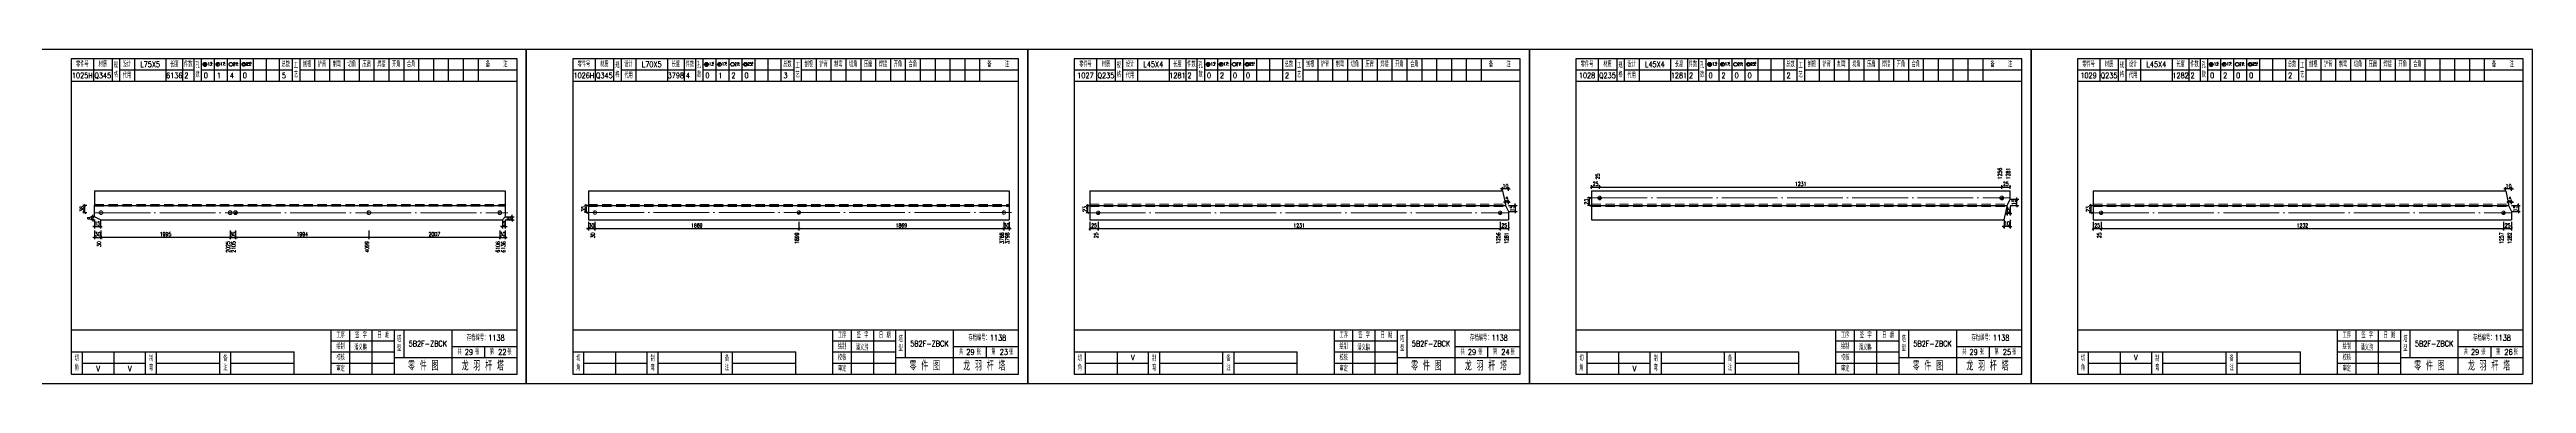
# Model space of a CAD drawing. Header units: millimetres. Extents: x 0 to 30240, y -10896 to -1348.
# Drawn here: x 5683 to 7017, y -7281 to -7101 of the extents above; entities that cross this region are included whole.
import ezdxf
from ezdxf.enums import TextEntityAlignment as Align

# ---------------------------------------------------------------- set-up
doc = ezdxf.new("R2010")
doc.units = ezdxf.units.MM
doc.header["$LTSCALE"] = 20
doc.header["$PDMODE"] = 1
doc.linetypes.add('DASHDOT2X', pattern=[1.75, 1.5, -0.125, 0, -0.125])
doc.linetypes.add('HIDDEN', pattern=[0.375, 0.25, -0.125])
for name, color, linetype, lineweight in [('1', 7, 'Continuous', 25), ('11', 3, 'Continuous', 13), ('2', 1, 'HIDDEN', 13), ('5', 1, 'Continuous', 13), ('7', 2, 'DASHDOT2X', 13)]:
    doc.layers.add(name, color=color, linetype=linetype, lineweight=lineweight)
doc.styles.get("Standard").update_dxf_attribs({"font": 'simplex', "width": 0.7, "bigfont": 'gbhzfs.shx'})
doc.styles.add('SYMBOL_TXT', font='txt.shx', dxfattribs={"width": 0.6})
doc.styles.add('TITLE_TXT', font='simplex.shx', dxfattribs={"width": 0.75, "height": 2.5, "bigfont": 'gbhzfs.shx'})
doc.dimstyles.get("Standard").update_dxf_attribs({"dimtxt": 2.1, "dimasz": 1, "dimexe": 1.05, "dimexo": 0, "dimgap": 0.63, "dimtad": 1, "dimzin": 0, "dimdsep": 46, "dimtxsty": 'standard', "dimblk": 'OBLIQUE', "dimblk1": 'OBLIQUE', "dimblk2": 'OBLIQUE', "dimcen": 0.09, "dimadec": 0, "dimazin": 0, "dimtfac": 1, "dimtdec": 1, "dimtix": 1, "dimtmove": 0, "dimatfit": 3, "dimfxl": 0, "dimtolj": 1, "dimtzin": 0, "dimarcsym": 0})
pattern_1 = [(0, (-3, 0), (0, 0.0125), [])]

# ---------------------------------------------------------------- blocks, each defined once
blk = doc.blocks.new('M12_HOLE')
h = blk.add_hatch()
h.set_pattern_fill('LINE', scale=0.1, style=0)
h.set_pattern_definition(pattern_1)
h.paths.add_polyline_path([(-5, 0, 1), (-1, 0, 1)])
at = {"color": 7}
blk.add_circle((-3, 0), 2, dxfattribs=at)
at = {"color": 7, "attachment_point": 1, "style": 'SYMBOL_TXT'}
for s, insert, char_height, width in [('13\\f??|b0|i0|c0|p54;.', (-0.1, 2.1), 3.5, 5.707), ('5', (3.7, 2.3), 1.8, 2.931)]:
    blk.add_mtext(s, dxfattribs=dict(at, insert=insert, char_height=char_height, width=width))
blk = doc.blocks.new('M16_HOLE')
h = blk.add_hatch()
h.set_pattern_fill('LINE', scale=0.1, style=0)
h.set_pattern_definition(pattern_1)
h.paths.add_polyline_path([(-1.6, 1.4, 0.668179), (-5, 0, 0.198912), (-4.4, -1.4)])
at = {"color": 7}
blk.add_circle((-3, 0), 2, dxfattribs=at)
at = {"color": 7, "attachment_point": 1, "style": 'SYMBOL_TXT'}
for s, insert, char_height, width in [('17.', (-0.4, 2.1), 3.5, 6.316), ('5', (3.6, 2.3), 1.8, 1.822)]:
    blk.add_mtext(s, dxfattribs=dict(at, insert=insert, char_height=char_height, width=width))
blk = doc.blocks.new('M20_HOLE')
at = {"color": 7}
blk.add_circle((-3, 0), 2, dxfattribs=at)
at = {"color": 7, "attachment_point": 1, "style": 'SYMBOL_TXT'}
for s, insert, char_height, width in [('21.', (-0.7, 2), 3.5, 6.074), ('5', (3.3, 2), 1.8, 1.458)]:
    blk.add_mtext(s, dxfattribs=dict(at, insert=insert, char_height=char_height, width=width))
blk = doc.blocks.new('M24_HOLE')
at = {"color": 7}
for radius in [2, 1.5]:
    blk.add_circle((-3, 0), radius, dxfattribs=at)
at = {"color": 7, "attachment_point": 1, "style": 'SYMBOL_TXT'}
for s, insert, char_height, width in [('25.', (-0.7, 2.1), 3.5, 2.429), ('5', (3.9, 2.3), 1.8, 1.944)]:
    blk.add_mtext(s, dxfattribs=dict(at, insert=insert, char_height=char_height, width=width))
blk = doc.blocks.new('JgCard')
for p, q in [((270, 180), (0, 180)), ((0, 180), (0, 0)), ((265, 175), (25, 175)), ((25, 175), (25, 5)), ((37, 175), (37, 163)), ((47, 175), (47, 163)), ((51, 175), (51, 163)), ((59, 175), (59, 163)), ((76, 175), (76, 163)), ((85, 175), (85, 163)), ((91, 175), (91, 163)), ((95, 175), (95, 163)), ((102, 175), (102, 163)), ((109, 175), (109, 163)), ((116, 175), (116, 163)), ((123, 175), (123, 163)), ((130, 175), (130, 163)), ((137, 175), (137, 163)), ((144, 175), (144, 163)), ((148, 175), (148, 163)), ((156, 175), (156, 163)), ((164, 175), (164, 163)), ((172, 175), (172, 163)), ((180, 175), (180, 163)), ((188, 175), (188, 163)), ((196, 175), (196, 163)), ((204, 175), (204, 163)), ((212, 175), (212, 163)), ((220, 175), (220, 163)), ((228, 175), (228, 163)), ((236, 175), (236, 163)), ((244, 175), (244, 163)), ((265, 5), (265, 175)), ((270, 0), (270, 180)), ((25, 169), (47, 169)), ((25, 163), (265, 163)), ((51, 169), (91, 169)), ((95, 169), (144, 169)), ((148, 169), (265, 169)), ((25, 29), (265, 29)), ((165, 5), (165, 29)), ((175, 5), (175, 29)), ((187, 5), (187, 29)), ((199, 5), (199, 29)), ((204, 29), (204, 14)), ((230, 5), (230, 29)), ((25, 17), (145, 17)), ((31, 5), (31, 17)), ((48, 17), (48, 5)), ((65, 5), (65, 17)), ((71, 5), (71, 17)), ((105, 5), (105, 17)), ((111, 5), (111, 17)), ((145, 5), (145, 17)), ((165, 23), (199, 23)), ((165, 17), (199, 17)), ((199, 14), (265, 14)), ((230, 20), (265, 20)), ((247.5, 20), (247.5, 14)), ((0, 0), (270, 0)), ((25, 5), (265, 5)), ((31, 11), (65, 11)), ((71, 11), (105, 11)), ((111, 11), (145, 11)), ((165, 11), (199, 11))]:
    blk.add_line(p, q)
blk.add_lwpolyline([(96, 172, -1), (98, 172, -1)], format="xyb", close=True)
blk.add_point((145, 96))
at = {"xscale": 0.5, "yscale": 0.5, "zscale": 0.5}
for name, p in [('M12_HOLE', (98.5, 172)), ('M16_HOLE', (105.5, 172)), ('M20_HOLE', (112.5, 172)), ('M24_HOLE', (119.5, 172))]:
    blk.add_blockref(name, p, dxfattribs=at)
at = {"style": 'TITLE_TXT', "width": 0.75}
for s, height, p in [('潘义鹏', 3, (177.4, 17.9)), ('存档编号：1138', 3.08, (238, 23.1)), ('龙 羽 杆 塔', 5, (235.2, 7))]:
    blk.add_text(s, height=height, dxfattribs=at).set_placement(p)
at = {"attachment_point": 5, "style": 'TITLE_TXT'}
for s, insert, char_height, width in [('零件号', (31, 172), 3, 15), ('材质', (42, 172), 3, 8), ('设计', (55, 172), 3, 8), ('长度', (80.5, 172), 3, 8), ('件数', (88, 172), 3, 6), ('总数', (140.5, 172), 3, 7), ('刨根', (152, 172), 3, 8), ('铲背', (160, 172), 3, 8), ('制弯', (168, 172), 3, 8), ('切角', (176, 172), 3, 8), ('压扁', (184, 172), 3, 8), ('焊接', (192, 172), 3, 8), ('开角', (200, 172), 3, 8), ('合角', (208, 172), 3, 8), ('备    注', (254, 172), 3, 22), ('规格', (49, 169), 3, 4), ('代用', (55, 166), 3, 8), ('孔数', (93, 169), 3, 4), ('工\\P艺', (146, 169), 3, 4), ('工序', (170, 26), 3, 10), ('签 字', (181, 26), 3, 12), ('日 期', (193, 26), 3, 12), ('切\\P角', (28, 11), 3, 6), ('制\\P弯', (68, 11), 3, 6), ('备\\P注', (108, 11), 3, 6), ('绘制', (170, 20), 3, 10), ('校核', (170, 14), 3, 10), ('塔\\P型', (201.5, 21.5), 3, 5), ('共    张', (238.8, 17), 3, 17.5), ('第    张', (256.2, 17), 3, 17.5), ('审定', (170, 8), 3, 10), ('零 件 图', (214.5, 9.5), 5, 31)]:
    blk.add_mtext(s, dxfattribs=dict(at, insert=insert, char_height=char_height, width=width))
blk = doc.blocks.new('M20')
for p, q in [((-0.5, 0), (0.5, 0)), ((0, -0.5), (0, 0.5))]:
    blk.add_line(p, q)
blk.add_circle((0, 0), 1)
blk = doc.blocks.new('M16')
for p, q in [((-0.7, -0.7), (0.7, 0.7)), ((-0.4, 0), (0.4, 0)), ((0, 0.4), (0, -0.4))]:
    blk.add_line(p, q)
blk.add_circle((0, 0), 1)
for radius in [0.8, 0.6, 0.4, 0.2]:
    blk.add_arc((0, 0), radius, 225, 45)
blk = doc.blocks.new('_Oblique')
at = {"color": 0, "linetype": 'ByBlock', "lineweight": -2}
blk.add_line((-0.5, -0.5), (0.5, 0.5), dxfattribs=at)
blk = doc.blocks.new('*D4090')
at = {"layer": '11', "color": 0, "lineweight": -2}
for p, q in [((5707.6, -7198.6), (5707.6, -7203.3)), ((5711, -7198.6), (5711, -7203.3)), ((5707.6, -7202.3), (5706.6, -7202.3)), ((5707.6, -7202.3), (5711, -7202.3)), ((5711, -7202.3), (5712, -7202.3))]:
    blk.add_line(p, q, dxfattribs=at)
at = {"layer": 'Defpoints', "color": 0}
for p in [(5707.6, -7198.6), (5711, -7198.6), (5711, -7202.3)]:
    blk.add_point(p, dxfattribs=at)
at = {"layer": '11', "color": 0, "lineweight": -2}
blk.add_blockref('_Oblique', (5707.6, -7202.3), dxfattribs=at)
at = {"layer": '11', "color": 0, "lineweight": -2, "rotation": 180}
blk.add_blockref('_Oblique', (5711, -7202.3), dxfattribs=at)
at = {"layer": '11', "color": 0, "insert": (5709.3, -7200.6), "char_height": 2.1, "attachment_point": 5}
blk.add_mtext('\\A1;30', dxfattribs=at)
blk = doc.blocks.new('*D4092')
at = {"layer": '11', "color": 0, "lineweight": -2}
for p, q in [((5780.5, -7198.6), (5780.5, -7203.3)), ((5783.5, -7198.6), (5783.5, -7203.3)), ((5780.5, -7202.3), (5779.5, -7202.3)), ((5780.5, -7202.3), (5783.5, -7202.3)), ((5783.5, -7202.3), (5784.5, -7202.3))]:
    blk.add_line(p, q, dxfattribs=at)
at = {"layer": 'Defpoints', "color": 0}
for p in [(5780.5, -7198.6), (5783.5, -7198.6), (5783.5, -7202.3)]:
    blk.add_point(p, dxfattribs=at)
at = {"layer": '11', "color": 0, "lineweight": -2}
blk.add_blockref('_Oblique', (5780.5, -7202.3), dxfattribs=at)
at = {"layer": '11', "color": 0, "lineweight": -2, "rotation": 180}
blk.add_blockref('_Oblique', (5783.5, -7202.3), dxfattribs=at)
at = {"layer": '11', "color": 0, "insert": (5782, -7200.6), "char_height": 2.1, "attachment_point": 5}
blk.add_mtext('\\A1;80', dxfattribs=at)
blk = doc.blocks.new('*D4095')
at = {"layer": '11', "color": 0, "lineweight": -2}
for p, q in [((5925.8, -7198.6), (5925.8, -7203.3)), ((5928.7, -7198.6), (5928.7, -7203.3)), ((5925.8, -7202.3), (5924.8, -7202.3)), ((5925.8, -7202.3), (5928.7, -7202.3)), ((5928.7, -7202.3), (5929.7, -7202.3))]:
    blk.add_line(p, q, dxfattribs=at)
at = {"layer": 'Defpoints', "color": 0}
for p in [(5925.8, -7198.6), (5928.7, -7198.6), (5928.7, -7202.3)]:
    blk.add_point(p, dxfattribs=at)
at = {"layer": '11', "color": 0, "lineweight": -2}
blk.add_blockref('_Oblique', (5925.8, -7202.3), dxfattribs=at)
at = {"layer": '11', "color": 0, "lineweight": -2, "rotation": 180}
blk.add_blockref('_Oblique', (5928.7, -7202.3), dxfattribs=at)
at = {"layer": '11', "color": 0, "insert": (5927.2, -7200.6), "char_height": 2.1, "attachment_point": 5}
blk.add_mtext('\\A1;30', dxfattribs=at)
blk = doc.blocks.new('*D4096')
at = {"layer": '11', "color": 0, "lineweight": -2}
for p, q in [((5707.6, -7191.2), (5705.5, -7191.2)), ((5707.6, -7192.8), (5705.5, -7192.8)), ((5706.6, -7191.2), (5706.6, -7190.2)), ((5706.6, -7191.2), (5706.6, -7192.8)), ((5706.6, -7192.8), (5706.6, -7193.8))]:
    blk.add_line(p, q, dxfattribs=at)
at = {"layer": 'Defpoints', "color": 0}
for p in [(5706.6, -7192.8), (5707.6, -7191.2), (5707.6, -7192.8)]:
    blk.add_point(p, dxfattribs=at)
at = {"layer": '11', "color": 0, "lineweight": -2}
for p, rotation in [((5706.6, -7191.2), 270), ((5706.6, -7192.8), 90)]:
    blk.add_blockref('_Oblique', p, dxfattribs=dict(at, rotation=rotation))
at = {"layer": '11', "color": 0, "insert": (5704.9, -7192), "char_height": 2.1, "attachment_point": 5, "rotation": 90}
blk.add_mtext('\\A1;8', dxfattribs=at)
blk = doc.blocks.new('*D4097')
at = {"layer": '11', "color": 0, "lineweight": -2}
for p, q in [((5707.6, -7196.5), (5706.6, -7196.5)), ((5707.6, -7192.8), (5707.6, -7197.5)), ((5707.6, -7196.5), (5710.7, -7196.5)), ((5710.7, -7192.8), (5710.7, -7197.5)), ((5710.7, -7196.5), (5711.7, -7196.5))]:
    blk.add_line(p, q, dxfattribs=at)
at = {"layer": 'Defpoints', "color": 0}
for p in [(5707.6, -7192.8), (5710.7, -7192.8), (5710.7, -7196.5)]:
    blk.add_point(p, dxfattribs=at)
at = {"layer": '11', "color": 0, "lineweight": -2}
blk.add_blockref('_Oblique', (5707.6, -7196.5), dxfattribs=at)
at = {"layer": '11', "color": 0, "lineweight": -2, "rotation": 180}
blk.add_blockref('_Oblique', (5710.7, -7196.5), dxfattribs=at)
at = {"layer": '11', "color": 0, "insert": (5709.1, -7194.8), "char_height": 2.1, "attachment_point": 5}
blk.add_mtext('\\A1;15', dxfattribs=at)
blk = doc.blocks.new('*D4098')
at = {"layer": '11', "color": 0, "lineweight": -2}
for p, q in [((5928.7, -7191.2), (5933.4, -7191.2)), ((5928.7, -7192.8), (5933.4, -7192.8)), ((5932.4, -7191.2), (5932.4, -7190.2)), ((5932.4, -7191.2), (5932.4, -7192.8)), ((5932.4, -7192.8), (5932.4, -7193.8))]:
    blk.add_line(p, q, dxfattribs=at)
at = {"layer": 'Defpoints', "color": 0}
for p in [(5928.7, -7191.2), (5928.7, -7192.8), (5932.4, -7192.8)]:
    blk.add_point(p, dxfattribs=at)
at = {"layer": '11', "color": 0, "lineweight": -2}
for p, rotation in [((5932.4, -7191.2), 270), ((5932.4, -7192.8), 90)]:
    blk.add_blockref('_Oblique', p, dxfattribs=dict(at, rotation=rotation))
at = {"layer": '11', "color": 0, "insert": (5930.7, -7192), "char_height": 2.1, "attachment_point": 5, "rotation": 90}
blk.add_mtext('\\A1;8', dxfattribs=at)
blk = doc.blocks.new('*D4099')
at = {"layer": '11', "color": 0, "lineweight": -2}
for p, q in [((5927.1, -7196.5), (5926.1, -7196.5)), ((5927.1, -7192.8), (5927.1, -7197.5)), ((5928.7, -7196.5), (5927.1, -7196.5)), ((5928.7, -7192.8), (5928.7, -7197.5)), ((5928.7, -7196.5), (5929.7, -7196.5))]:
    blk.add_line(p, q, dxfattribs=at)
at = {"layer": 'Defpoints', "color": 0}
for p in [(5927.1, -7192.8), (5927.1, -7196.5), (5928.7, -7192.8)]:
    blk.add_point(p, dxfattribs=at)
at = {"layer": '11', "color": 0, "lineweight": -2}
blk.add_blockref('_Oblique', (5927.1, -7196.5), dxfattribs=at)
at = {"layer": '11', "color": 0, "lineweight": -2, "rotation": 180}
blk.add_blockref('_Oblique', (5928.7, -7196.5), dxfattribs=at)
at = {"layer": '11', "color": 0, "insert": (5927.9, -7194.8), "char_height": 2.1, "attachment_point": 5}
blk.add_mtext('\\A1;5', dxfattribs=at)
blk = doc.blocks.new('*D4101')
at = {"layer": '11', "color": 0, "lineweight": -2}
for p, q in [((5973.4, -7197.5), (5972.4, -7197.5)), ((5973.4, -7193.9), (5973.4, -7198.6)), ((5973.4, -7197.5), (5976.8, -7197.5)), ((5976.8, -7193.9), (5976.8, -7198.6)), ((5976.8, -7197.5), (5977.8, -7197.5))]:
    blk.add_line(p, q, dxfattribs=at)
at = {"layer": 'Defpoints', "color": 0}
for p in [(5973.4, -7193.9), (5976.8, -7193.9), (5976.8, -7197.5)]:
    blk.add_point(p, dxfattribs=at)
at = {"layer": '11', "color": 0, "lineweight": -2}
blk.add_blockref('_Oblique', (5973.4, -7197.5), dxfattribs=at)
at = {"layer": '11', "color": 0, "lineweight": -2, "rotation": 180}
blk.add_blockref('_Oblique', (5976.8, -7197.5), dxfattribs=at)
at = {"layer": '11', "color": 0, "insert": (5975.1, -7195.9), "char_height": 2.1, "attachment_point": 5}
blk.add_mtext('\\A1;30', dxfattribs=at)
blk = doc.blocks.new('*D4104')
at = {"layer": '11', "color": 0, "lineweight": -2}
for p, q in [((6197.1, -7197.5), (6196.1, -7197.5)), ((6197.1, -7193.9), (6197.1, -7198.6)), ((6197.1, -7197.5), (6200, -7197.5)), ((6200, -7193.9), (6200, -7198.6)), ((6200, -7197.5), (6201, -7197.5))]:
    blk.add_line(p, q, dxfattribs=at)
at = {"layer": 'Defpoints', "color": 0}
for p in [(6197.1, -7193.9), (6200, -7193.9), (6200, -7197.5)]:
    blk.add_point(p, dxfattribs=at)
at = {"layer": '11', "color": 0, "lineweight": -2}
blk.add_blockref('_Oblique', (6197.1, -7197.5), dxfattribs=at)
at = {"layer": '11', "color": 0, "lineweight": -2, "rotation": 180}
blk.add_blockref('_Oblique', (6200, -7197.5), dxfattribs=at)
at = {"layer": '11', "color": 0, "insert": (6198.5, -7195.9), "char_height": 2.1, "attachment_point": 5}
blk.add_mtext('\\A1;30', dxfattribs=at)
blk = doc.blocks.new('*D4109')
at = {"layer": '11', "color": 0, "lineweight": -2}
for p, q in [((6465.5, -7176.2), (6464.5, -7176.2)), ((6465.5, -7177.3), (6465.5, -7175.2)), ((6468.7, -7176.2), (6465.5, -7176.2)), ((6468.7, -7177.3), (6468.7, -7175.2)), ((6468.7, -7176.2), (6469.7, -7176.2))]:
    blk.add_line(p, q, dxfattribs=at)
at = {"layer": 'Defpoints', "color": 0}
for p in [(6465.5, -7176.2), (6465.5, -7177.3), (6468.7, -7177.3)]:
    blk.add_point(p, dxfattribs=at)
at = {"layer": '11', "color": 0, "lineweight": -2}
blk.add_blockref('_Oblique', (6465.5, -7176.2), dxfattribs=at)
at = {"layer": '11', "color": 0, "lineweight": -2, "rotation": 180}
blk.add_blockref('_Oblique', (6468.7, -7176.2), dxfattribs=at)
at = {"layer": '11', "color": 0, "insert": (6467.1, -7174.6), "char_height": 2.1, "attachment_point": 5}
blk.add_mtext('\\A1;10', dxfattribs=at)
blk = doc.blocks.new('*D4110')
at = {"layer": '11', "color": 0, "lineweight": -2}
for p, q in [((6467.1, -7183.3), (6466.1, -7183.3)), ((6467.1, -7184.4), (6467.1, -7182.3)), ((6468.7, -7183.3), (6467.1, -7183.3)), ((6468.7, -7184.4), (6468.7, -7182.3)), ((6468.7, -7183.3), (6469.7, -7183.3))]:
    blk.add_line(p, q, dxfattribs=at)
at = {"layer": 'Defpoints', "color": 0}
for p in [(6467.1, -7183.3), (6467.1, -7184.4), (6468.7, -7184.4)]:
    blk.add_point(p, dxfattribs=at)
at = {"layer": '11', "color": 0, "lineweight": -2}
blk.add_blockref('_Oblique', (6467.1, -7183.3), dxfattribs=at)
at = {"layer": '11', "color": 0, "lineweight": -2, "rotation": 180}
blk.add_blockref('_Oblique', (6468.7, -7183.3), dxfattribs=at)
at = {"layer": '11', "color": 0, "insert": (6467.9, -7181.6), "char_height": 2.1, "attachment_point": 5}
blk.add_mtext('\\A1;5', dxfattribs=at)
blk = doc.blocks.new('*D4111')
at = {"layer": '11', "color": 0, "lineweight": -2}
for p, q in [((6468.7, -7185.1), (6473.4, -7185.1)), ((6472.4, -7185.1), (6472.4, -7184.1)), ((6472.4, -7185.1), (6472.4, -7188.3)), ((6468.7, -7188.3), (6473.4, -7188.3)), ((6472.4, -7188.3), (6472.4, -7189.3))]:
    blk.add_line(p, q, dxfattribs=at)
at = {"layer": 'Defpoints', "color": 0}
for p in [(6468.7, -7185.1), (6468.7, -7188.3), (6472.4, -7188.3)]:
    blk.add_point(p, dxfattribs=at)
at = {"layer": '11', "color": 0, "lineweight": -2}
for p, rotation in [((6472.4, -7185.1), 270), ((6472.4, -7188.3), 90)]:
    blk.add_blockref('_Oblique', p, dxfattribs=dict(at, rotation=rotation))
at = {"layer": '11', "color": 0, "insert": (6470.7, -7186.7), "char_height": 2.1, "attachment_point": 5, "rotation": 90}
blk.add_mtext('\\A1;15', dxfattribs=at)
blk = doc.blocks.new('*D4116')
at = {"layer": '11', "color": 0, "lineweight": -2}
for p, q in [((6735.5, -7196.5), (6734.5, -7196.5)), ((6735.5, -7192.8), (6735.5, -7197.5)), ((6738.7, -7196.5), (6735.5, -7196.5)), ((6738.7, -7192.8), (6738.7, -7197.5)), ((6738.7, -7196.5), (6739.7, -7196.5))]:
    blk.add_line(p, q, dxfattribs=at)
at = {"layer": 'Defpoints', "color": 0}
for p in [(6735.5, -7192.8), (6735.5, -7196.5), (6738.7, -7192.8)]:
    blk.add_point(p, dxfattribs=at)
at = {"layer": '11', "color": 0, "lineweight": -2}
blk.add_blockref('_Oblique', (6735.5, -7196.5), dxfattribs=at)
at = {"layer": '11', "color": 0, "lineweight": -2, "rotation": 180}
blk.add_blockref('_Oblique', (6738.7, -7196.5), dxfattribs=at)
at = {"layer": '11', "color": 0, "insert": (6737.1, -7194.8), "char_height": 2.1, "attachment_point": 5}
blk.add_mtext('\\A1;10', dxfattribs=at)
blk = doc.blocks.new('*D4117')
at = {"layer": '11', "color": 0, "lineweight": -2}
for p, q in [((6737.1, -7185.7), (6737.1, -7190.5)), ((6738.7, -7185.7), (6738.7, -7190.5)), ((6737.1, -7189.4), (6736.1, -7189.4)), ((6738.7, -7189.4), (6737.1, -7189.4)), ((6738.7, -7189.4), (6739.7, -7189.4))]:
    blk.add_line(p, q, dxfattribs=at)
at = {"layer": 'Defpoints', "color": 0}
for p in [(6737.1, -7185.7), (6738.7, -7185.7), (6737.1, -7189.4)]:
    blk.add_point(p, dxfattribs=at)
at = {"layer": '11', "color": 0, "lineweight": -2}
blk.add_blockref('_Oblique', (6737.1, -7189.4), dxfattribs=at)
at = {"layer": '11', "color": 0, "lineweight": -2, "rotation": 180}
blk.add_blockref('_Oblique', (6738.7, -7189.4), dxfattribs=at)
at = {"layer": '11', "color": 0, "insert": (6737.9, -7187.7), "char_height": 2.1, "attachment_point": 5}
blk.add_mtext('\\A1;5', dxfattribs=at)
blk = doc.blocks.new('*D4118')
at = {"layer": '11', "color": 0, "lineweight": -2}
for p, q in [((6738.7, -7181.8), (6743.4, -7181.8)), ((6738.7, -7185.1), (6743.4, -7185.1)), ((6742.4, -7181.8), (6742.4, -7180.8)), ((6742.4, -7185.1), (6742.4, -7181.8)), ((6742.4, -7185.1), (6742.4, -7186.1))]:
    blk.add_line(p, q, dxfattribs=at)
at = {"layer": 'Defpoints', "color": 0}
for p in [(6738.7, -7181.8), (6738.7, -7185.1), (6742.4, -7181.8)]:
    blk.add_point(p, dxfattribs=at)
at = {"layer": '11', "color": 0, "lineweight": -2}
for p, rotation in [((6742.4, -7181.8), 270), ((6742.4, -7185.1), 90)]:
    blk.add_blockref('_Oblique', p, dxfattribs=dict(at, rotation=rotation))
at = {"layer": '11', "color": 0, "insert": (6740.7, -7183.4), "char_height": 2.1, "attachment_point": 5, "rotation": 90}
blk.add_mtext('\\A1;15', dxfattribs=at)
blk = doc.blocks.new('*D4123')
at = {"layer": '11', "color": 0, "lineweight": -2}
for p, q in [((7005.5, -7176.2), (7004.5, -7176.2)), ((7005.5, -7177.3), (7005.5, -7175.2)), ((7008.7, -7176.2), (7005.5, -7176.2)), ((7008.7, -7177.3), (7008.7, -7175.2)), ((7008.7, -7176.2), (7009.7, -7176.2))]:
    blk.add_line(p, q, dxfattribs=at)
at = {"layer": 'Defpoints', "color": 0}
for p in [(7005.5, -7176.2), (7005.5, -7177.3), (7008.7, -7177.3)]:
    blk.add_point(p, dxfattribs=at)
at = {"layer": '11', "color": 0, "lineweight": -2}
blk.add_blockref('_Oblique', (7005.5, -7176.2), dxfattribs=at)
at = {"layer": '11', "color": 0, "lineweight": -2, "rotation": 180}
blk.add_blockref('_Oblique', (7008.7, -7176.2), dxfattribs=at)
at = {"layer": '11', "color": 0, "insert": (7007.1, -7174.6), "char_height": 2.1, "attachment_point": 5}
blk.add_mtext('\\A1;10', dxfattribs=at)
blk = doc.blocks.new('*D4124')
at = {"layer": '11', "color": 0, "lineweight": -2}
for p, q in [((7007.1, -7183.3), (7006.1, -7183.3)), ((7007.1, -7184.4), (7007.1, -7182.3)), ((7008.7, -7183.3), (7007.1, -7183.3)), ((7008.7, -7184.4), (7008.7, -7182.3)), ((7008.7, -7183.3), (7009.7, -7183.3))]:
    blk.add_line(p, q, dxfattribs=at)
at = {"layer": 'Defpoints', "color": 0}
for p in [(7007.1, -7183.3), (7007.1, -7184.4), (7008.7, -7184.4)]:
    blk.add_point(p, dxfattribs=at)
at = {"layer": '11', "color": 0, "lineweight": -2}
blk.add_blockref('_Oblique', (7007.1, -7183.3), dxfattribs=at)
at = {"layer": '11', "color": 0, "lineweight": -2, "rotation": 180}
blk.add_blockref('_Oblique', (7008.7, -7183.3), dxfattribs=at)
at = {"layer": '11', "color": 0, "insert": (7007.9, -7181.6), "char_height": 2.1, "attachment_point": 5}
blk.add_mtext('\\A1;5', dxfattribs=at)
blk = doc.blocks.new('*D4125')
at = {"layer": '11', "color": 0, "lineweight": -2}
for p, q in [((7008.7, -7185.1), (7013.4, -7185.1)), ((7012.4, -7185.1), (7012.4, -7184.1)), ((7012.4, -7185.1), (7012.4, -7188.3)), ((7008.7, -7188.3), (7013.4, -7188.3)), ((7012.4, -7188.3), (7012.4, -7189.3))]:
    blk.add_line(p, q, dxfattribs=at)
at = {"layer": 'Defpoints', "color": 0}
for p in [(7008.7, -7185.1), (7008.7, -7188.3), (7012.4, -7188.3)]:
    blk.add_point(p, dxfattribs=at)
at = {"layer": '11', "color": 0, "lineweight": -2}
for p, rotation in [((7012.4, -7185.1), 270), ((7012.4, -7188.3), 90)]:
    blk.add_blockref('_Oblique', p, dxfattribs=dict(at, rotation=rotation))
at = {"layer": '11', "color": 0, "insert": (7010.7, -7186.7), "char_height": 2.1, "attachment_point": 5, "rotation": 90}
blk.add_mtext('\\A1;15', dxfattribs=at)

msp = doc.modelspace()

# ---------------------------------------------------------------- linework, layer by layer
at = {"layer": '1'}
for p, q in [((5707.6, -7177.281), (5707.6, -7185.051)), ((5707.6, -7177.281), (5928.7, -7177.281)), ((5707.6, -7191.164), (5707.6, -7185.051)), ((5707.6, -7185.051), (5928.7, -7185.051)), ((5928.7, -7177.281), (5928.7, -7185.051)), ((5928.7, -7185.051), (5928.7, -7191.164)), ((5973.4, -7177.281), (5973.4, -7192.821)), ((5973.4, -7177.281), (6200, -7177.281)), ((5973.4, -7185.051), (6200, -7185.051)), ((6200, -7177.281), (6200, -7192.821)), ((6243.4, -7177.281), (6243.4, -7192.821)), ((6243.4, -7177.281), (6465.535, -7177.281)), ((6243.4, -7185.051), (6467.118, -7185.051)), ((6465.535, -7177.281), (6467.118, -7184.361)), ((6467.118, -7184.361), (6467.118, -7185.051)), ((6467.118, -7185.051), (6468.7, -7188.332)), ((6513.4, -7177.281), (6513.4, -7192.821)), ((6513.4, -7177.281), (6738.7, -7177.281)), ((6513.4, -7185.051), (6737.118, -7185.051)), ((6735.535, -7192.821), (6737.118, -7185.742)), ((6737.118, -7185.051), (6738.7, -7181.771)), ((6737.118, -7185.742), (6737.118, -7185.051)), ((6738.7, -7181.771), (6738.7, -7177.281)), ((6783.4, -7177.281), (6783.4, -7192.821)), ((6783.4, -7177.281), (7005.535, -7177.281)), ((6783.4, -7185.051), (7007.118, -7185.051)), ((7005.535, -7177.281), (7007.118, -7184.361)), ((7007.118, -7184.361), (7007.118, -7185.051)), ((7007.118, -7185.051), (7008.7, -7188.332)), ((5710.696, -7192.821), (5707.6, -7191.164)), ((5710.696, -7192.821), (5927.131, -7192.821)), ((5927.131, -7192.821), (5928.7, -7191.164)), ((5973.4, -7192.821), (6200, -7192.821)), ((6243.4, -7192.821), (6468.7, -7192.821)), ((6468.7, -7188.332), (6468.7, -7192.821)), ((6513.4, -7192.821), (6735.535, -7192.821)), ((6783.4, -7192.821), (7008.7, -7192.821)), ((7008.7, -7188.332), (7008.7, -7192.821))]:
    msp.add_line(p, q, dxfattribs=at)
at = {"layer": '2'}
for p, q in [((5707.6, -7184.533), (5928.7, -7184.533)), ((5707.6, -7185.569), (5928.7, -7185.569)), ((5973.4, -7184.496), (6200, -7184.496)), ((5973.4, -7185.606), (6200, -7185.606)), ((6243.4, -7184.361), (6467.118, -7184.361)), ((6243.4, -7185.742), (6467.451, -7185.742)), ((6513.4, -7184.361), (6737.451, -7184.361)), ((6513.4, -7185.742), (6737.118, -7185.742)), ((6783.4, -7184.361), (7007.118, -7184.361)), ((6783.4, -7185.742), (7007.451, -7185.742))]:
    msp.add_line(p, q, dxfattribs=at)
at = {"layer": '7'}
for p, q in [((6513.4, -7181.08), (6738.422, -7181.08)), ((5707.6, -7188.988), (5929.96, -7188.988)), ((5973.4, -7188.936), (6201.26, -7188.936)), ((6243.4, -7189.023), (6468.422, -7189.023)), ((6783.4, -7189.023), (7008.591, -7189.023))]:
    msp.add_line(p, q, dxfattribs=at)

# ---------------------------------------------------------------- block references
at = {"layer": '1'}
for p in [(5670, -7281.051), (5940, -7281.051), (6210, -7281.051), (6480, -7281.051), (6750, -7281.051)]:
    msp.add_blockref('JgCard', p, dxfattribs=at)
at = {"layer": '5'}
for name, p in [('M16', (6517.795, -7181.08)), ('M16', (6734.222, -7181.08)), ('M20', (5711.04, -7188.988)), ('M20', (5780.51, -7188.988)), ('M16', (5783.45, -7188.988)), ('M20', (5855.301, -7188.988)), ('M20', (5925.76, -7188.988)), ('M20', (5976.84, -7188.936)), ('M16', (6086.705, -7188.936)), ('M20', (6197.06, -7188.936)), ('M16', (6247.795, -7189.023)), ('M16', (6464.222, -7189.023)), ('M16', (6787.795, -7189.023)), ('M16', (7004.391, -7189.023))]:
    msp.add_blockref(name, p, dxfattribs=at)

# ---------------------------------------------------------------- texts
at = {"style": 'TITLE_TXT', "width": 0.75}
for s, p in [('29', (5906.842, -7265.616)), ('22', (5924.82, -7265.588)), ('29', (6176.842, -7265.616)), ('23', (6194.82, -7265.588)), ('29', (6446.842, -7265.616)), ('24', (6464.82, -7265.588)), ('29', (6716.842, -7265.616)), ('25', (6734.82, -7265.588)), ('29', (6986.842, -7265.616)), ('26', (7004.82, -7265.588))]:
    msp.add_text(s, height=3, dxfattribs=at).set_placement(p)
at = {"layer": '1', "width": 0.7}
for s, p in [('1025H', (5701, -7115.051)), ('Q345', (5712, -7115.051)), ('L75X5', (5737.5, -7109.051)), ('6136', (5750.5, -7115.051)), ('2', (5757, -7115.051)), ('0', (5767.5, -7115.051)), ('1', (5774.5, -7115.051)), ('4', (5781.5, -7115.051)), ('0', (5788.5, -7115.051)), ('5', (5809.5, -7115.051)), ('1026H', (5971, -7115.051)), ('Q345', (5982, -7115.051)), ('L70X5', (6007.5, -7109.051)), ('3798', (6020.5, -7115.051)), ('4', (6027, -7115.051)), ('0', (6037.5, -7115.051)), ('1', (6044.5, -7115.051)), ('2', (6051.5, -7115.051)), ('0', (6058.5, -7115.051)), ('3', (6079.5, -7115.051)), ('1027', (6241, -7115.051)), ('Q235', (6252, -7115.051)), ('L45X4', (6277.5, -7109.051)), ('1281', (6290.5, -7115.051)), ('2', (6297, -7115.051)), ('0', (6307.5, -7115.051)), ('2', (6314.5, -7115.051)), ('0', (6321.5, -7115.051)), ('0', (6328.5, -7115.051)), ('2', (6349.5, -7115.051)), ('1028', (6511, -7115.051)), ('Q235', (6522, -7115.051)), ('L45X4', (6547.5, -7109.051)), ('1281', (6560.5, -7115.051)), ('2', (6567, -7115.051)), ('0', (6577.5, -7115.051)), ('2', (6584.5, -7115.051)), ('0', (6591.5, -7115.051)), ('0', (6598.5, -7115.051)), ('2', (6619.5, -7115.051)), ('1029', (6781, -7115.051)), ('Q235', (6792, -7115.051)), ('L45X4', (6817.5, -7109.051)), ('1282', (6830.5, -7115.051)), ('2', (6837, -7115.051)), ('0', (6847.5, -7115.051)), ('2', (6854.5, -7115.051)), ('0', (6861.5, -7115.051)), ('0', (6868.5, -7115.051)), ('2', (6889.5, -7115.051)), ('V', (6266.5, -7267.051)), ('V', (6806.5, -7267.051)), ('V', (5709.5, -7273.051)), ('V', (5726.5, -7273.051)), ('V', (6536.5, -7273.051))]:
    msp.add_text(s, height=3, dxfattribs=at).set_placement(p, align=Align.MIDDLE_CENTER)
for s, p in [('25', (6517.796, -7170.981)), ('1256', (6734.306, -7170.981)), ('1281', (6738.7, -7170.981))]:
    msp.add_text(s, height=2.1, rotation=90, dxfattribs=at).set_placement(p)
for s, p in [('30', (5976.84, -7199.646)), ('1899', (6086.7, -7199.646)), ('3768', (6197.049, -7199.646)), ('3798', (6200, -7199.646)), ('25', (6247.796, -7199.646)), ('1256', (6464.306, -7199.646)), ('25', (6787.796, -7199.646)), ('1257', (7004.305, -7199.646)), ('1282', (7008.7, -7199.646)), ('30', (5711.041, -7204.371)), ('2025', (5780.497, -7204.371)), ('2105', (5783.436, -7204.371)), ('4099', (5855.309, -7204.371)), ('6106', (5925.759, -7204.371)), ('6136', (5928.7, -7204.371)), ('1281', (6468.7, -7199.646))]:
    msp.add_text(s, height=2.1, rotation=90, dxfattribs=at).set_placement(p, align=Align.RIGHT)
at = {"layer": '1', "char_height": 3, "width": 26, "attachment_point": 5}
for insert in [(5887, -7259.551), (6157, -7259.551), (6427, -7259.551), (6697, -7259.551), (6967, -7259.551)]:
    msp.add_mtext('5B2F-ZBCK', dxfattribs=dict(at, insert=insert))

# ---------------------------------------------------------------- dimensions: what is measured, and where the dimension line sits
at = {"layer": '1'}
for base, p1, p2, text in [((5702.35, -7185.051), (5703.35, -7188.988), (5703.35, -7185.051), '38'), ((5972.35, -7185.051), (5973.35, -7188.936), (5973.35, -7185.051), '35'), ((6242.35, -7185.051), (6243.35, -7189.023), (6243.35, -7185.051), '23'), ((6512.35, -7181.08), (6513.35, -7185.051), (6513.35, -7181.08), '23'), ((6782.35, -7185.051), (6783.35, -7189.023), (6783.35, -7185.051), '23')]:
    msp.add_linear_dim(base=base, p1=p1, p2=p2, angle=90, text=text, dimstyle='standard', dxfattribs=at).render()
at = {"layer": '11'}
for base, p1, p2, text, picture, middle in [((6465.535, -7176.231), (6468.7, -7177.281), (6465.535, -7177.281), '10', '*D4109', (6467.118, -7174.551)), ((7005.535, -7176.231), (7008.7, -7177.281), (7005.535, -7177.281), '10', '*D4123', (7007.118, -7174.551)), ((6467.118, -7183.311), (6468.7, -7184.361), (6467.118, -7184.361), '5', '*D4110', (6467.909, -7181.631)), ((6737.118, -7189.417), (6738.7, -7185.742), (6737.118, -7185.742), '5', '*D4117', (6737.909, -7187.737)), ((7007.118, -7183.311), (7008.7, -7184.361), (7007.118, -7184.361), '5', '*D4124', (7007.909, -7181.631)), ((5710.696, -7196.496), (5707.6, -7192.821), (5710.696, -7192.821), '15', '*D4097', (5709.148, -7194.816)), ((5711.04, -7202.271), (5707.6, -7198.596), (5711.04, -7198.596), '30', '*D4090', (5709.32, -7200.591)), ((5783.45, -7202.271), (5780.51, -7198.596), (5783.45, -7198.596), '80', '*D4092', (5781.98, -7200.591)), ((5928.7, -7202.271), (5925.76, -7198.596), (5928.7, -7198.596), '30', '*D4095', (5927.23, -7200.591)), ((5927.131, -7196.496), (5928.7, -7192.821), (5927.131, -7192.821), '5', '*D4099', (5927.915, -7194.816)), ((5976.84, -7197.546), (5973.4, -7193.871), (5976.84, -7193.871), '30', '*D4101', (5975.12, -7195.866)), ((6200, -7197.546), (6197.06, -7193.871), (6200, -7193.871), '30', '*D4104', (6198.53, -7195.866)), ((6735.535, -7196.496), (6738.7, -7192.821), (6735.535, -7192.821), '10', '*D4116', (6737.118, -7194.816))]:
    dim = msp.add_linear_dim(base=base, p1=p1, p2=p2, text=text, dimstyle='standard', dxfattribs=at)
    dim.commit()
    dim.dimension.update_dxf_attribs({"geometry": picture, "text_midpoint": middle})
for base, p1, p2, text in [((6517.795, -7175.181), (6513.4, -7176.231), (6517.795, -7176.231), '25'), ((6734.222, -7175.181), (6517.795, -7176.231), (6734.222, -7176.231), '1231'), ((6738.7, -7175.181), (6734.222, -7176.231), (6738.7, -7176.231), '25'), ((5780.51, -7202.271), (5711.04, -7198.596), (5780.51, -7198.596), '1995'), ((5855.301, -7202.271), (5783.45, -7198.596), (5855.301, -7198.596), '1994'), ((5925.76, -7202.271), (5855.301, -7198.596), (5925.76, -7198.596), '2007'), ((6086.705, -7197.546), (5976.84, -7193.871), (6086.705, -7193.871), '1869'), ((6197.06, -7197.546), (6086.705, -7193.871), (6197.06, -7193.871), '1869'), ((6247.795, -7197.546), (6243.4, -7193.871), (6247.795, -7193.871), '25'), ((6464.222, -7197.546), (6247.795, -7193.871), (6464.222, -7193.871), '1231'), ((6468.7, -7197.546), (6464.222, -7193.871), (6468.7, -7193.871), '25'), ((6787.795, -7197.546), (6783.4, -7193.871), (6787.795, -7193.871), '25'), ((7004.391, -7197.546), (6787.795, -7193.871), (7004.391, -7193.871), '1232'), ((7008.7, -7197.546), (7004.391, -7193.871), (7008.7, -7193.871), '25')]:
    msp.add_linear_dim(base=base, p1=p1, p2=p2, text=text, dimstyle='standard', dxfattribs=at).render()
for base, p1, p2, text, picture, middle in [((6472.375, -7188.332), (6468.7, -7185.051), (6468.7, -7188.332), '15', '*D4111', (6470.695, -7186.692)), ((6742.375, -7181.771), (6738.7, -7185.051), (6738.7, -7181.771), '15', '*D4118', (6740.695, -7183.411)), ((7012.375, -7188.332), (7008.7, -7185.051), (7008.7, -7188.332), '15', '*D4125', (7010.695, -7186.692)), ((5706.55, -7192.821), (5707.6, -7191.164), (5707.6, -7192.821), '8', '*D4096', (5704.87, -7191.992)), ((5932.375, -7192.821), (5928.7, -7191.164), (5928.7, -7192.821), '8', '*D4098', (5930.695, -7191.992))]:
    dim = msp.add_linear_dim(base=base, p1=p1, p2=p2, angle=90, text=text, dimstyle='standard', dxfattribs=at)
    dim.commit()
    dim.dimension.update_dxf_attribs({"geometry": picture, "text_midpoint": middle})

doc.saveas('drawing.dxf')
